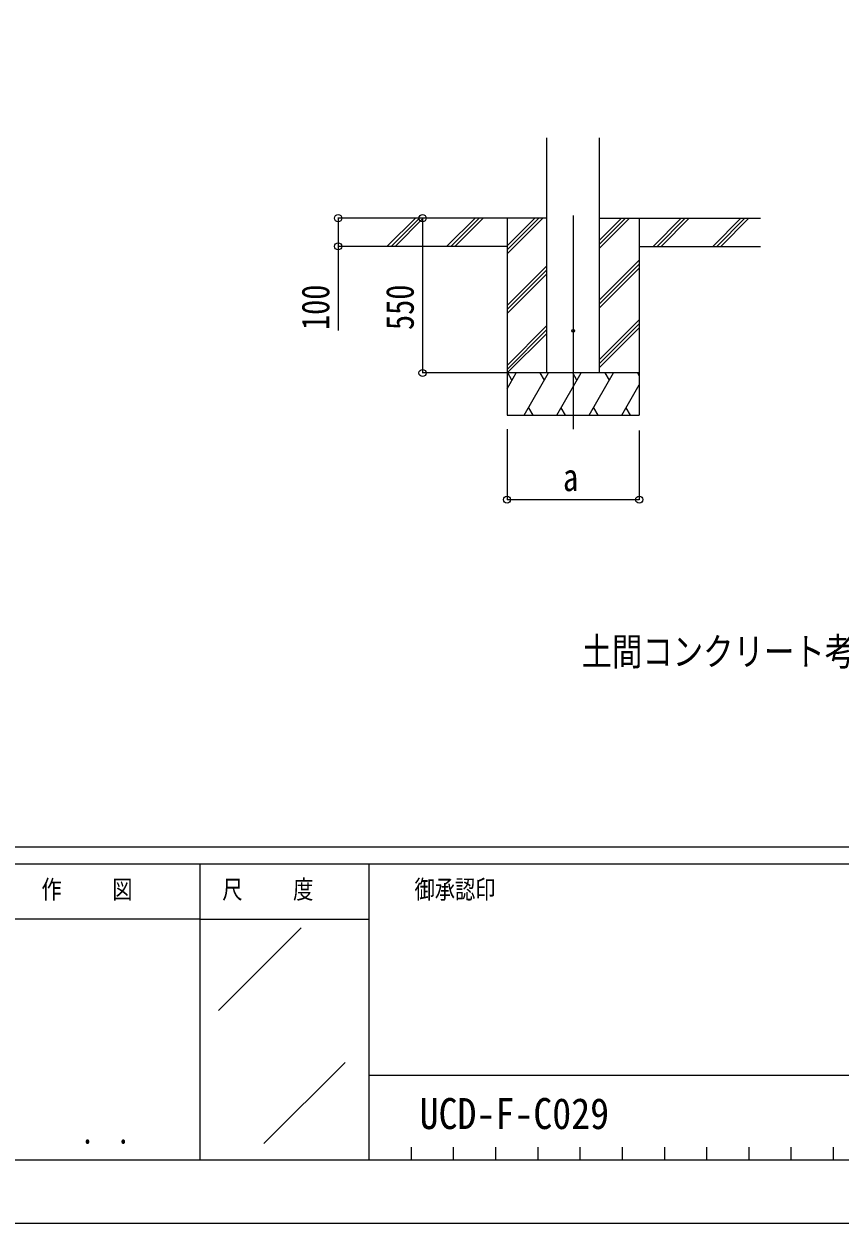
# Model space of a CAD drawing. Units: millimetres, scale not verified. Extents: x -12615 to 12615, y -8910 to 8910.
# Drawn here: x 5330 to 8229, y -8910 to -4650 of the extents above; entities that cross this region are included whole.
import ezdxf
from ezdxf.enums import TextEntityAlignment as Align

# ---------------------------------------------------------------- set-up
doc = ezdxf.new("R2010")
doc.units = ezdxf.units.MM
doc.header["$LTSCALE"] = 30
doc.layers.add('0-2_USER1', color=92, linetype='Continuous')
doc.layers.add('0-7_YKK_ZWAK', color=134, linetype='Continuous')
for name, color, linetype, lineweight in [('0-3_YKK_12', 40, 'Continuous', 18), ('0-4_YKK_13', 120, 'Continuous', 18), ('0-5_YKK_A1', 120, 'Continuous', 18), ('0-6_YKK_D', 200, 'Continuous', 18)]:
    doc.layers.add(name, color=color, linetype=linetype, lineweight=lineweight)
doc.styles.add('ＭＳ ゴシック', font='')
doc.styles.get('ＭＳ ゴシック').set_extended_font_data('MS Gothic')

msp = doc.modelspace()

# ---------------------------------------------------------------- linework, layer by layer
at = {"layer": '0-3_YKK_12'}
msp.add_line((7281, -5330.78), (7281, -6089.99), dxfattribs=at)
at = {"layer": '0-4_YKK_13'}
msp.add_circle((7281, -5739.99), 5, dxfattribs=at)
at = {"layer": '0-5_YKK_A1'}
for p, q in [((7187.25, -5889.99), (7187.25, -5054.64)), ((7374.75, -5889.99), (7374.75, -5054.64)), ((7187.25, -5339.99), (6555.05, -5339.99)), ((6621.74, -5438.58), (6720.33, -5339.99)), ((6634.47, -5439.99), (6734.48, -5339.99)), ((6648.62, -5439.99), (6748.62, -5339.99)), ((6833.87, -5438.58), (6932.47, -5339.99)), ((6846.61, -5439.99), (6946.61, -5339.99)), ((6860.75, -5439.99), (6960.75, -5339.99)), ((7046, -5339.99), (7046, -6039.99)), ((7046, -5466.87), (7172.88, -5339.99)), ((7046, -5452.73), (7158.74, -5339.99)), ((7046, -5438.58), (7144.6, -5339.99)), ((7374.75, -5446.49), (7481.25, -5339.99)), ((7374.75, -5432.34), (7467.11, -5339.99)), ((7374.75, -5418.2), (7452.96, -5339.99)), ((7374.75, -5339.99), (7946.62, -5339.99)), ((7516, -5339.99), (7516, -6039.99)), ((7565.1, -5439.99), (7665.1, -5339.99)), ((7579.24, -5439.99), (7679.24, -5339.99)), ((7593.38, -5439.99), (7693.38, -5339.99)), ((7777.23, -5439.99), (7877.23, -5339.99)), ((7791.37, -5439.99), (7891.37, -5339.99)), ((7805.51, -5439.99), (7905.51, -5339.99)), ((7046, -5439.99), (6555.05, -5439.99)), ((7516, -5439.99), (7946.62, -5439.99)), ((7374.75, -5630.33), (7516, -5489.08)), ((7046, -5650.71), (7187.25, -5509.47)), ((7046, -5664.86), (7187.25, -5523.61)), ((7046, -5679), (7187.25, -5537.75)), ((7374.75, -5644.47), (7516, -5503.23)), ((7374.75, -5658.62), (7516, -5517.37)), ((7374.75, -5842.46), (7516, -5701.21)), ((7046, -5862.85), (7187.25, -5721.6)), ((7046, -5876.99), (7187.25, -5735.74)), ((7047.14, -5889.99), (7187.25, -5749.88)), ((7374.75, -5856.6), (7516, -5715.36)), ((7374.75, -5870.75), (7516, -5729.5)), ((7516, -5889.99), (7046, -5889.99)), ((7046, -5946.16), (7078.43, -5889.99)), ((7063.43, -5915.97), (7048.43, -5889.99)), ((7107.3, -6039.99), (7193.9, -5889.99)), ((7178.9, -5915.97), (7163.9, -5889.99)), ((7222.77, -6039.99), (7309.37, -5889.99)), ((7294.37, -5915.97), (7279.37, -5889.99)), ((7338.24, -6039.99), (7424.84, -5889.99)), ((7409.84, -5915.97), (7394.84, -5889.99)), ((7516, -5899.85), (7510.31, -5889.99)), ((7453.71, -6039.99), (7516, -5932.09)), ((7046, -6039.99), (7516, -6039.99)), ((7122.3, -6014.01), (7137.29, -6039.99)), ((7237.77, -6014.01), (7252.76, -6039.99)), ((7353.24, -6014.01), (7368.24, -6039.99)), ((7468.71, -6014.01), (7483.7, -6039.99))]:
    msp.add_line(p, q, dxfattribs=at)
at = {"layer": '0-6_YKK_D'}
for p, q in [((6620.66, -5339.99), (6445, -5339.99)), ((6779.94, -5339.99), (6745, -5339.99)), ((6746, -5339.99), (6746, -5889.99)), ((6620.66, -5439.99), (6445, -5439.99)), ((7045, -5889.99), (6745, -5889.99)), ((7046, -6089.99), (7046, -6340.99)), ((7516, -6094.05), (7516, -6340.99)), ((7046, -6339.99), (7516, -6339.99))]:
    msp.add_line(p, q, dxfattribs=at)
msp.add_lwpolyline([(6446, -5339.99), (6446, -5439.99), (6446, -5739.12)], dxfattribs=at)
for centre in [(6446, -5339.99), (6746, -5339.99), (6446, -5439.99), (6746, -5889.99), (7046, -6339.99), (7516, -6339.99)]:
    msp.add_circle(centre, 12.75, dxfattribs=at)
at = {"layer": '0-7_YKK_ZWAK'}
for p, q in [((11685.06, -7575), (-11714.94, -7575)), ((5955.06, -7635), (5955.06, -8685)), ((6555.06, -7635), (5955.06, -7635)), ((9652.56, -7635), (6555.06, -7635)), ((6555.06, -7635), (6555.06, -8685)), ((5955.06, -7830), (3885.06, -7830)), ((5955.06, -7830), (6555.06, -7830)), ((6021.31, -8154.87), (6315.11, -7861.08)), ((6182.02, -8627.97), (6470.68, -8339.3)), ((6555.06, -8385), (9652.56, -8385)), ((6705.06, -8640), (6705.06, -8685)), ((6855.06, -8640), (6855.06, -8685)), ((7005.06, -8640), (7005.06, -8685)), ((7155.06, -8640), (7155.06, -8685)), ((7305.06, -8640), (7305.06, -8685)), ((7455.06, -8640), (7455.06, -8685)), ((7605.06, -8640), (7605.06, -8685)), ((7755.06, -8640), (7755.06, -8685)), ((7905.06, -8640), (7905.06, -8685)), ((8055.06, -8640), (8055.06, -8685)), ((8205.06, -8640), (8205.06, -8685)), ((3885.06, -8685), (5955.06, -8685)), ((5955.06, -8685), (6555.06, -8685)), ((6555.06, -8685), (9652.56, -8685))]:
    msp.add_line(p, q, dxfattribs=at)
msp.add_lwpolyline([(-12615, -8910), (12615, -8910), (12615, 8910), (-12615, 8910)], close=True, dxfattribs=at)
msp.add_lwpolyline([(5955.06, -7635), (3885.06, -7635), (3885.06, -8685)], dxfattribs=at)

# ---------------------------------------------------------------- texts
at = {"layer": '0-2_USER1', "style": 'ＭＳ ゴシック'}
for s, height, width, p in [('土間コンクリート考慮基礎の場合', 98.97, 0.8, (7311.02, -6958.81)), ('UCD-F-C029', 110, 0.9, (6735.32, -8609.11))]:
    msp.add_text(s, height=height, dxfattribs=dict(at, width=width)).set_placement(p, align=Align.BOTTOM_LEFT)
at = {"layer": '0-6_YKK_D', "style": 'ＭＳ ゴシック', "width": 0.8}
for s, p in [('100', (6444.33, -5737.45)), ('550', (6744.33, -5737.39))]:
    msp.add_text(s, height=98.97, rotation=90, dxfattribs=at).set_placement(p, align=Align.BOTTOM_LEFT)
msp.add_text('a', height=98.97, dxfattribs=at).set_placement((7245, -6339.19), align=Align.BOTTOM_LEFT)
at = {"layer": '0-7_YKK_ZWAK', "style": 'ＭＳ ゴシック', "width": 0.8}
for s, height, p in [('作     図', 65.98, (5391.66, -7777.5)), ('尺     度', 65.98, (6034.26, -7777.5)), ('御承認印', 65.98, (6717.41, -7777.5)), ('． ．', 77.75, (5535, -8653.06))]:
    msp.add_text(s, height=height, dxfattribs=at).set_placement(p, align=Align.BOTTOM_LEFT)

doc.saveas('drawing.dxf')
